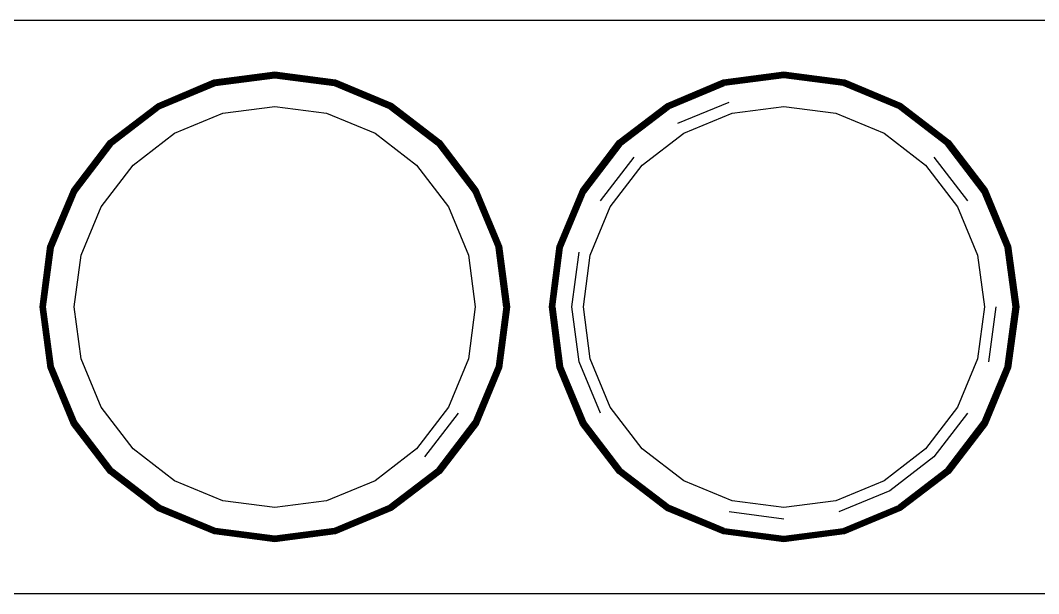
# Model space of a CAD drawing. Header units: metres. Extents: x 217 to 1422, y -179 to 129.
# Drawn here: x 1358.1284 to 1358.1996, y 63.6636 to 63.7036 of the extents above; entities that cross this region are included whole.
import ezdxf

# ---------------------------------------------------------------- set-up
doc = ezdxf.new("R2010")
doc.units = ezdxf.units.M
doc.header["$LTSCALE"] = 0.5
doc.header["$MEASUREMENT"] = 0
doc.layers.add('+1', color=255, linetype='Continuous')

# ---------------------------------------------------------------- blocks, each defined once
blk = doc.blocks.new('Chemistry Lab table pl')
at = {"layer": '+1', "transparency": 33554687}
for p, q in [((4.036367, 4.576938), (4.036367, 4.256938)), ((4.076367, 4.256938), (4.076367, 4.576938)), ((4.052124, 4.486107), (4.056367, 4.48667)), ((4.052132, 4.486076), (4.056367, 4.48667)), ((4.052132, 4.486076), (4.056367, 4.486618)), ((4.052141, 4.486043), (4.056367, 4.486618)), ((4.052152, 4.486), (4.056367, 4.486578)), ((4.052159, 4.485975), (4.056367, 4.486529)), ((4.052166, 4.485948), (4.056367, 4.486501)), ((4.052174, 4.48592), (4.056367, 4.486472)), ((4.052182, 4.48589), (4.056367, 4.486441)), ((4.05219, 4.485858), (4.056367, 4.486408)), ((4.056367, 4.48667), (4.06061, 4.486107)), ((4.056367, 4.486618), (4.060597, 4.486061)), ((4.056367, 4.486578), (4.060581, 4.486)), ((4.056367, 4.486578), (4.060597, 4.486061)), ((4.056367, 4.486529), (4.060574, 4.485975)), ((4.056367, 4.486501), (4.060567, 4.485948)), ((4.056367, 4.486472), (4.060559, 4.48592)), ((4.056367, 4.486441), (4.060551, 4.48589)), ((4.056367, 4.486408), (4.060543, 4.485858)), ((4.048173, 4.484463), (4.052124, 4.486107)), ((4.048173, 4.484463), (4.052132, 4.486076)), ((4.048193, 4.484428), (4.052141, 4.486043)), ((4.048213, 4.484393), (4.052141, 4.486043)), ((4.048213, 4.484393), (4.052152, 4.486)), ((4.048238, 4.484351), (4.052159, 4.485975)), ((4.048252, 4.484327), (4.052166, 4.485948)), ((4.048267, 4.484301), (4.052174, 4.48592)), ((4.048282, 4.484274), (4.052182, 4.48589)), ((4.048298, 4.484246), (4.05219, 4.485858)), ((4.048315, 4.484218), (4.052199, 4.485826)), ((4.048332, 4.484188), (4.052208, 4.485793)), ((4.048349, 4.484158), (4.052216, 4.48576)), ((4.052225, 4.485726), (4.048367, 4.484128)), ((4.052199, 4.485826), (4.056367, 4.486375)), ((4.052208, 4.485793), (4.056367, 4.486341)), ((4.052216, 4.48576), (4.056367, 4.486306)), ((4.056367, 4.486272), (4.052225, 4.485726)), ((4.056367, 4.486375), (4.060535, 4.485826)), ((4.056367, 4.486341), (4.060526, 4.485793)), ((4.056367, 4.486306), (4.060517, 4.48576)), ((4.060508, 4.485726), (4.056367, 4.486272)), ((4.064367, 4.484128), (4.060508, 4.485726)), ((4.060517, 4.48576), (4.064384, 4.484158)), ((4.060526, 4.485793), (4.064401, 4.484188)), ((4.060535, 4.485826), (4.064418, 4.484218)), ((4.060543, 4.485858), (4.064435, 4.484246)), ((4.060551, 4.48589), (4.064451, 4.484274)), ((4.060559, 4.48592), (4.064467, 4.484301)), ((4.060567, 4.485948), (4.064481, 4.484327)), ((4.060574, 4.485975), (4.064495, 4.484351)), ((4.060581, 4.486), (4.064508, 4.484373)), ((4.060597, 4.486061), (4.06454, 4.484428)), ((4.06061, 4.486107), (4.064564, 4.484469)), ((4.056367, 4.485071), (4.060197, 4.484567)), ((4.044774, 4.481864), (4.048173, 4.484463)), ((4.044797, 4.481842), (4.048173, 4.484463)), ((4.044797, 4.481842), (4.048193, 4.484428)), ((4.044836, 4.481802), (4.048213, 4.484393)), ((4.044871, 4.481767), (4.048238, 4.484351)), ((4.044891, 4.481747), (4.048252, 4.484327)), ((4.044911, 4.481727), (4.048267, 4.484301)), ((4.044933, 4.481705), (4.048282, 4.484274)), ((4.052743, 4.483794), (4.056367, 4.484272)), ((4.056367, 4.484272), (4.05999, 4.483794)), ((4.064451, 4.484274), (4.0678, 4.481705)), ((4.064467, 4.484301), (4.067822, 4.481727)), ((4.064481, 4.484327), (4.067843, 4.481747)), ((4.064495, 4.484351), (4.067862, 4.481767)), ((4.064508, 4.484373), (4.06788, 4.481785)), ((4.06454, 4.484428), (4.067925, 4.48183)), ((4.064564, 4.484469), (4.067962, 4.481867)), ((4.044956, 4.481682), (4.048298, 4.484246)), ((4.04498, 4.481658), (4.048315, 4.484218)), ((4.045004, 4.481634), (4.048332, 4.484188)), ((4.045028, 4.48161), (4.048349, 4.484158)), ((4.048367, 4.484128), (4.045053, 4.481585)), ((4.049367, 4.482396), (4.052743, 4.483794)), ((4.05999, 4.483794), (4.063367, 4.482396)), ((4.06768, 4.481585), (4.064367, 4.484128)), ((4.064384, 4.484158), (4.067705, 4.48161)), ((4.064401, 4.484188), (4.067729, 4.481634)), ((4.064418, 4.484218), (4.067754, 4.481658)), ((4.064435, 4.484246), (4.067777, 4.481682)), ((4.045902, 4.480737), (4.048967, 4.483089)), ((4.063767, 4.483089), (4.066832, 4.480737)), ((4.046467, 4.480171), (4.049367, 4.482396)), ((4.063367, 4.482396), (4.066266, 4.480171)), ((4.042165, 4.478471), (4.044774, 4.481864)), ((4.04221, 4.478445), (4.044797, 4.481842)), ((4.04221, 4.478445), (4.044836, 4.481802)), ((4.042245, 4.478425), (4.044836, 4.481802)), ((4.042288, 4.4784), (4.044871, 4.481767)), ((4.042312, 4.478386), (4.044891, 4.481747)), ((4.042337, 4.478372), (4.044911, 4.481727)), ((4.042364, 4.478356), (4.044933, 4.481705)), ((4.042392, 4.47834), (4.044956, 4.481682)), ((4.042421, 4.478323), (4.04498, 4.481658)), ((4.04245, 4.478306), (4.045004, 4.481634)), ((4.04248, 4.478289), (4.045028, 4.48161)), ((4.045053, 4.481585), (4.04251, 4.478272)), ((4.06768, 4.481585), (4.070223, 4.478272)), ((4.067705, 4.48161), (4.070253, 4.478289)), ((4.067729, 4.481634), (4.070283, 4.478306)), ((4.067754, 4.481658), (4.070313, 4.478323)), ((4.067777, 4.481682), (4.070341, 4.47834)), ((4.0678, 4.481705), (4.070369, 4.478356)), ((4.067822, 4.481727), (4.070396, 4.478372)), ((4.067843, 4.481747), (4.070422, 4.478386)), ((4.067862, 4.481767), (4.070446, 4.4784)), ((4.06788, 4.481785), (4.070468, 4.478413)), ((4.067925, 4.48183), (4.070523, 4.478445)), ((4.067962, 4.481867), (4.070549, 4.478459)), ((4.066832, 4.480737), (4.069184, 4.477671)), ((4.044242, 4.477272), (4.046467, 4.480171)), ((4.066266, 4.480171), (4.068491, 4.477272)), ((4.040527, 4.474516), (4.042165, 4.478471)), ((4.040562, 4.474506), (4.04221, 4.478445)), ((4.040595, 4.474497), (4.04221, 4.478445)), ((4.040639, 4.474486), (4.042245, 4.478425)), ((4.040663, 4.474479), (4.042288, 4.4784)), ((4.04069, 4.474472), (4.042312, 4.478386)), ((4.040719, 4.474464), (4.042337, 4.478372)), ((4.040749, 4.474456), (4.042364, 4.478356)), ((4.04078, 4.474448), (4.042392, 4.47834)), ((4.040812, 4.474439), (4.042421, 4.478323)), ((4.040845, 4.474431), (4.04245, 4.478306)), ((4.040878, 4.474422), (4.04248, 4.478289)), ((4.04251, 4.478272), (4.040912, 4.474413)), ((4.071821, 4.474413), (4.070223, 4.478272)), ((4.070253, 4.478289), (4.071855, 4.474422)), ((4.070283, 4.478306), (4.071889, 4.474431)), ((4.070313, 4.478323), (4.071921, 4.474439)), ((4.070341, 4.47834), (4.071954, 4.474448)), ((4.070369, 4.478356), (4.071985, 4.474456)), ((4.070396, 4.478372), (4.072015, 4.474464)), ((4.070422, 4.478386), (4.072043, 4.474472)), ((4.070446, 4.4784), (4.07207, 4.474479)), ((4.070468, 4.478413), (4.072095, 4.474486)), ((4.070468, 4.478413), (4.072138, 4.474497)), ((4.070523, 4.478445), (4.072195, 4.474513)), ((4.070523, 4.478445), (4.072138, 4.474497)), ((4.070549, 4.478459), (4.072195, 4.474513)), ((4.042844, 4.473895), (4.044242, 4.477272)), ((4.068491, 4.477272), (4.06989, 4.473895)), ((4.069184, 4.477671), (4.070662, 4.474102)), ((4.039968, 4.470272), (4.040527, 4.474516)), ((4.040004, 4.470272), (4.040527, 4.474516)), ((4.040004, 4.470272), (4.040562, 4.474506)), ((4.040039, 4.470272), (4.040562, 4.474506)), ((4.040039, 4.470272), (4.040595, 4.474497)), ((4.040039, 4.470272), (4.040639, 4.474486)), ((4.040084, 4.470272), (4.040639, 4.474486)), ((4.040109, 4.470272), (4.040663, 4.474479)), ((4.040137, 4.470272), (4.04069, 4.474472)), ((4.040167, 4.470272), (4.040719, 4.474464)), ((4.040198, 4.470272), (4.040749, 4.474456)), ((4.04023, 4.470272), (4.04078, 4.474448)), ((4.040263, 4.470272), (4.040812, 4.474439)), ((4.040297, 4.470272), (4.040845, 4.474431)), ((4.040332, 4.470272), (4.040878, 4.474422)), ((4.040912, 4.474413), (4.040367, 4.470272)), ((4.072367, 4.470272), (4.071821, 4.474413)), ((4.071855, 4.474422), (4.072401, 4.470272)), ((4.071889, 4.474431), (4.072436, 4.470272)), ((4.071921, 4.474439), (4.07247, 4.470272)), ((4.071954, 4.474448), (4.072503, 4.470272)), ((4.071985, 4.474456), (4.072536, 4.470272)), ((4.072015, 4.474464), (4.072567, 4.470272)), ((4.072043, 4.474472), (4.072596, 4.470272)), ((4.07207, 4.474479), (4.072624, 4.470272)), ((4.072095, 4.474486), (4.072673, 4.470272)), ((4.072138, 4.474497), (4.072673, 4.470272)), ((4.072138, 4.474497), (4.072713, 4.470272)), ((4.072195, 4.474513), (4.072742, 4.470272)), ((4.042367, 4.470272), (4.042844, 4.473895)), ((4.06989, 4.473895), (4.070367, 4.470272)), ((4.040527, 4.466027), (4.039968, 4.470272)), ((4.040562, 4.466037), (4.040004, 4.470272)), ((4.040595, 4.466046), (4.040039, 4.470272)), ((4.040639, 4.466057), (4.040084, 4.470272)), ((4.040663, 4.466064), (4.040109, 4.470272)), ((4.04069, 4.466071), (4.040137, 4.470272)), ((4.040719, 4.466079), (4.040167, 4.470272)), ((4.040749, 4.466087), (4.040198, 4.470272)), ((4.04078, 4.466095), (4.04023, 4.470272)), ((4.040812, 4.466104), (4.040263, 4.470272)), ((4.040845, 4.466112), (4.040297, 4.470272)), ((4.040878, 4.466121), (4.040332, 4.470272)), ((4.040367, 4.470272), (4.040912, 4.46613)), ((4.042844, 4.466648), (4.042367, 4.470272)), ((4.070367, 4.470272), (4.06989, 4.466648)), ((4.071166, 4.470272), (4.070662, 4.466441)), ((4.071821, 4.46613), (4.072367, 4.470272)), ((4.072401, 4.470272), (4.071855, 4.466121)), ((4.072436, 4.470272), (4.071889, 4.466112)), ((4.07247, 4.470272), (4.071921, 4.466104)), ((4.072503, 4.470272), (4.071954, 4.466095)), ((4.072536, 4.470272), (4.071985, 4.466087)), ((4.072567, 4.470272), (4.072015, 4.466079)), ((4.072596, 4.470272), (4.072043, 4.466071)), ((4.072624, 4.470272), (4.07207, 4.466064)), ((4.072673, 4.470272), (4.072117, 4.466051)), ((4.072713, 4.470272), (4.072156, 4.466041)), ((4.072742, 4.470272), (4.072184, 4.466033)), ((4.044242, 4.463272), (4.042844, 4.466648)), ((4.06989, 4.466648), (4.068491, 4.463272)), ((4.042185, 4.462084), (4.040527, 4.466027)), ((4.042185, 4.462084), (4.040562, 4.466037)), ((4.04221, 4.462098), (4.040595, 4.466046)), ((4.042265, 4.46213), (4.040595, 4.466046)), ((4.042265, 4.46213), (4.040639, 4.466057)), ((4.042288, 4.462143), (4.040663, 4.466064)), ((4.042312, 4.462157), (4.04069, 4.466071)), ((4.042337, 4.462172), (4.040719, 4.466079)), ((4.042364, 4.462187), (4.040749, 4.466087)), ((4.042392, 4.462203), (4.04078, 4.466095)), ((4.042421, 4.46222), (4.040812, 4.466104)), ((4.04245, 4.462237), (4.040845, 4.466112)), ((4.04248, 4.462254), (4.040878, 4.466121)), ((4.04251, 4.462272), (4.040912, 4.46613)), ((4.04355, 4.462872), (4.042071, 4.466441)), ((4.071821, 4.46613), (4.070223, 4.462272)), ((4.071855, 4.466121), (4.070253, 4.462254)), ((4.071889, 4.466112), (4.070283, 4.462237)), ((4.071921, 4.466104), (4.070313, 4.46222)), ((4.071954, 4.466095), (4.070341, 4.462203)), ((4.071985, 4.466087), (4.070369, 4.462187)), ((4.072015, 4.466079), (4.070396, 4.462172)), ((4.072043, 4.466071), (4.070422, 4.462157)), ((4.07207, 4.466064), (4.070446, 4.462143)), ((4.072117, 4.466051), (4.070488, 4.462118)), ((4.072156, 4.466041), (4.070537, 4.46209)), ((4.072184, 4.466033), (4.070537, 4.46209)), ((4.072184, 4.466033), (4.070568, 4.462072)), ((4.046467, 4.460372), (4.044242, 4.463272)), ((4.068491, 4.463272), (4.066266, 4.460372)), ((4.045004, 4.458909), (4.04245, 4.462237)), ((4.045028, 4.458933), (4.04248, 4.462254)), ((4.045053, 4.458958), (4.04251, 4.462272)), ((4.06768, 4.458958), (4.070223, 4.462272)), ((4.070253, 4.462254), (4.067705, 4.458933)), ((4.070283, 4.462237), (4.067729, 4.458909)), ((4.044771, 4.458676), (4.042185, 4.462084)), ((4.044797, 4.458701), (4.042185, 4.462084)), ((4.044821, 4.458726), (4.04221, 4.462098)), ((4.044853, 4.458758), (4.042265, 4.46213)), ((4.044821, 4.458726), (4.042265, 4.46213)), ((4.044871, 4.458776), (4.042288, 4.462143)), ((4.044891, 4.458796), (4.042312, 4.462157)), ((4.044911, 4.458816), (4.042337, 4.462172)), ((4.044933, 4.458838), (4.042364, 4.462187)), ((4.044956, 4.458861), (4.042392, 4.462203)), ((4.04498, 4.458885), (4.042421, 4.46222)), ((4.070313, 4.46222), (4.067754, 4.458885)), ((4.070341, 4.462203), (4.067777, 4.458861)), ((4.070369, 4.462187), (4.0678, 4.458838)), ((4.070396, 4.462172), (4.067822, 4.458816)), ((4.070422, 4.462157), (4.067843, 4.458796)), ((4.070446, 4.462143), (4.067862, 4.458776)), ((4.070488, 4.462118), (4.06788, 4.458758)), ((4.070488, 4.462118), (4.067925, 4.458713)), ((4.070537, 4.46209), (4.067925, 4.458713)), ((4.070568, 4.462072), (4.067962, 4.458676)), ((4.049367, 4.458147), (4.046467, 4.460372)), ((4.066266, 4.460372), (4.063367, 4.458147)), ((4.048967, 4.457454), (4.045902, 4.459806)), ((4.048179, 4.45609), (4.044771, 4.458676)), ((4.048193, 4.456115), (4.044797, 4.458701)), ((4.048193, 4.456115), (4.044821, 4.458726)), ((4.048213, 4.45615), (4.044821, 4.458726)), ((4.048213, 4.45615), (4.044853, 4.458758)), ((4.048238, 4.456192), (4.044871, 4.458776)), ((4.048252, 4.456216), (4.044891, 4.458796)), ((4.048267, 4.456242), (4.044911, 4.458816)), ((4.048282, 4.456269), (4.044933, 4.458838)), ((4.048298, 4.456297), (4.044956, 4.458861)), ((4.048315, 4.456325), (4.04498, 4.458885)), ((4.048332, 4.456355), (4.045004, 4.458909)), ((4.048349, 4.456385), (4.045028, 4.458933)), ((4.045053, 4.458958), (4.048367, 4.456415)), ((4.06768, 4.458958), (4.064367, 4.456415)), ((4.067705, 4.458933), (4.064384, 4.456385)), ((4.067729, 4.458909), (4.064401, 4.456355)), ((4.067754, 4.458885), (4.064418, 4.456325)), ((4.067777, 4.458861), (4.064435, 4.456297)), ((4.0678, 4.458838), (4.064451, 4.456269)), ((4.067822, 4.458816), (4.064467, 4.456242)), ((4.067843, 4.458796), (4.064481, 4.456216)), ((4.067862, 4.458776), (4.064495, 4.456192)), ((4.06788, 4.458758), (4.064508, 4.45617)), ((4.067925, 4.458713), (4.06454, 4.456115)), ((4.067962, 4.458676), (4.064566, 4.45607)), ((4.052743, 4.456749), (4.049367, 4.458147)), ((4.063367, 4.458147), (4.05999, 4.456749)), ((4.063767, 4.457454), (4.060197, 4.455976)), ((4.056367, 4.456272), (4.052743, 4.456749)), ((4.05999, 4.456749), (4.056367, 4.456272)), ((4.052122, 4.45443), (4.048179, 4.45609)), ((4.052141, 4.4545), (4.048193, 4.456115)), ((4.052132, 4.454467), (4.048193, 4.456115)), ((4.052152, 4.454543), (4.048213, 4.45615)), ((4.052159, 4.454568), (4.048238, 4.456192)), ((4.052166, 4.454595), (4.048252, 4.456216)), ((4.052174, 4.454624), (4.048267, 4.456242)), ((4.052182, 4.454653), (4.048282, 4.456269)), ((4.05219, 4.454685), (4.048298, 4.456297)), ((4.052199, 4.454717), (4.048315, 4.456325)), ((4.052208, 4.45475), (4.048332, 4.456355)), ((4.052216, 4.454783), (4.048349, 4.456385)), ((4.052225, 4.454817), (4.048367, 4.456415)), ((4.056367, 4.455472), (4.052536, 4.455976)), ((4.060197, 4.455976), (4.056367, 4.455472)), ((4.060508, 4.454817), (4.064367, 4.456415)), ((4.064384, 4.456385), (4.060517, 4.454783)), ((4.064401, 4.456355), (4.060526, 4.45475)), ((4.064418, 4.456325), (4.060535, 4.454717)), ((4.064435, 4.456297), (4.060543, 4.454685)), ((4.064451, 4.456269), (4.060551, 4.454653)), ((4.064467, 4.456242), (4.060559, 4.454624)), ((4.064481, 4.456216), (4.060567, 4.454595)), ((4.064495, 4.456192), (4.060574, 4.454568)), ((4.064508, 4.45617), (4.060587, 4.454521)), ((4.06454, 4.456115), (4.060597, 4.454482)), ((4.064566, 4.45607), (4.060608, 4.454443)), ((4.056367, 4.453896), (4.052122, 4.45443)), ((4.056367, 4.453925), (4.052132, 4.454467)), ((4.056367, 4.453925), (4.052141, 4.4545)), ((4.056367, 4.453965), (4.052152, 4.454543)), ((4.056367, 4.454014), (4.052159, 4.454568)), ((4.056367, 4.454042), (4.052166, 4.454595)), ((4.056367, 4.454072), (4.052174, 4.454624)), ((4.056367, 4.454102), (4.052182, 4.454653)), ((4.056367, 4.454135), (4.05219, 4.454685)), ((4.056367, 4.454168), (4.052199, 4.454717)), ((4.056367, 4.454202), (4.052208, 4.45475)), ((4.056367, 4.454237), (4.052216, 4.454783)), ((4.056367, 4.454272), (4.052225, 4.454817)), ((4.056367, 4.454272), (4.060508, 4.454817)), ((4.060517, 4.454783), (4.056367, 4.454237)), ((4.060526, 4.45475), (4.056367, 4.454202)), ((4.060535, 4.454717), (4.056367, 4.454168)), ((4.060543, 4.454685), (4.056367, 4.454135)), ((4.060551, 4.454653), (4.056367, 4.454102)), ((4.060559, 4.454624), (4.056367, 4.454072)), ((4.060567, 4.454595), (4.056367, 4.454042)), ((4.060574, 4.454568), (4.056367, 4.454014)), ((4.060587, 4.454521), (4.056367, 4.453965)), ((4.060597, 4.454482), (4.056367, 4.453925)), ((4.060608, 4.454443), (4.056367, 4.453896)), ((4.052124, 4.450551), (4.056367, 4.451114)), ((4.052136, 4.450505), (4.056367, 4.451062)), ((4.052152, 4.450444), (4.056367, 4.451022)), ((4.052159, 4.450419), (4.056367, 4.450973)), ((4.052166, 4.450392), (4.056367, 4.450945)), ((4.052174, 4.450364), (4.056367, 4.450916)), ((4.052182, 4.450334), (4.056367, 4.450885)), ((4.05219, 4.450303), (4.056367, 4.450853)), ((4.056367, 4.451114), (4.06061, 4.450551)), ((4.056367, 4.451114), (4.060602, 4.450521)), ((4.056367, 4.451062), (4.060602, 4.450521)), ((4.056367, 4.451062), (4.060593, 4.450487)), ((4.056367, 4.451022), (4.060581, 4.450444)), ((4.056367, 4.451022), (4.060593, 4.450487)), ((4.056367, 4.450973), (4.060574, 4.450419)), ((4.056367, 4.450945), (4.060567, 4.450392)), ((4.056367, 4.450916), (4.060559, 4.450364)), ((4.056367, 4.450885), (4.060551, 4.450334)), ((4.056367, 4.450853), (4.060543, 4.450303)), ((4.048173, 4.448907), (4.052124, 4.450551)), ((4.048193, 4.448872), (4.052136, 4.450505)), ((4.048225, 4.448817), (4.052152, 4.450444)), ((4.048238, 4.448795), (4.052159, 4.450419)), ((4.048252, 4.448771), (4.052166, 4.450392)), ((4.048267, 4.448746), (4.052174, 4.450364)), ((4.048282, 4.448719), (4.052182, 4.450334)), ((4.048298, 4.448691), (4.05219, 4.450303)), ((4.048315, 4.448662), (4.052199, 4.450271)), ((4.048332, 4.448633), (4.052208, 4.450238)), ((4.048349, 4.448603), (4.052216, 4.450204)), ((4.048367, 4.448572), (4.052225, 4.450171)), ((4.052199, 4.450271), (4.056367, 4.450819)), ((4.052208, 4.450238), (4.056367, 4.450785)), ((4.052216, 4.450204), (4.056367, 4.450751)), ((4.056367, 4.450716), (4.052225, 4.450171)), ((4.056367, 4.450819), (4.060535, 4.450271)), ((4.056367, 4.450785), (4.060526, 4.450238)), ((4.056367, 4.450751), (4.060517, 4.450204)), ((4.056367, 4.450716), (4.060508, 4.450171)), ((4.060508, 4.450171), (4.064367, 4.448572)), ((4.060517, 4.450204), (4.064384, 4.448603)), ((4.060526, 4.450238), (4.064401, 4.448633)), ((4.060535, 4.450271), (4.064418, 4.448662)), ((4.060543, 4.450303), (4.064435, 4.448691)), ((4.060551, 4.450334), (4.064451, 4.448719)), ((4.060559, 4.450364), (4.064467, 4.448746)), ((4.060567, 4.450392), (4.064481, 4.448771)), ((4.060574, 4.450419), (4.064495, 4.448795)), ((4.060581, 4.450444), (4.064508, 4.448817)), ((4.060593, 4.450487), (4.06453, 4.448856)), ((4.060602, 4.450521), (4.064548, 4.448886)), ((4.060602, 4.450521), (4.064564, 4.448914)), ((4.06061, 4.450551), (4.064564, 4.448914)), ((4.044774, 4.446308), (4.048173, 4.448907)), ((4.044797, 4.446286), (4.048193, 4.448872)), ((4.044821, 4.446261), (4.048193, 4.448872)), ((4.044821, 4.446261), (4.048225, 4.448817)), ((4.044853, 4.44623), (4.048225, 4.448817)), ((4.044871, 4.446211), (4.048238, 4.448795)), ((4.044891, 4.446192), (4.048252, 4.448771)), ((4.044911, 4.446171), (4.048267, 4.448746)), ((4.044933, 4.446149), (4.048282, 4.448719)), ((4.052743, 4.448239), (4.056367, 4.448716)), ((4.056367, 4.448716), (4.05999, 4.448239)), ((4.064451, 4.448719), (4.0678, 4.446149)), ((4.064467, 4.448746), (4.067822, 4.446171)), ((4.064481, 4.448771), (4.067843, 4.446192)), ((4.064495, 4.448795), (4.067862, 4.446211)), ((4.064508, 4.448817), (4.06788, 4.44623)), ((4.06453, 4.448856), (4.067912, 4.446261)), ((4.064548, 4.448886), (4.067937, 4.446286)), ((4.064564, 4.448914), (4.067962, 4.446311)), ((4.044956, 4.446126), (4.048298, 4.448691)), ((4.04498, 4.446103), (4.048315, 4.448662)), ((4.045004, 4.446079), (4.048332, 4.448633)), ((4.045028, 4.446054), (4.048349, 4.448603)), ((4.045053, 4.44603), (4.048367, 4.448572)), ((4.049367, 4.44684), (4.052743, 4.448239)), ((4.05999, 4.448239), (4.063367, 4.44684)), ((4.06768, 4.44603), (4.064367, 4.448572)), ((4.064384, 4.448603), (4.067705, 4.446054)), ((4.064401, 4.448633), (4.067729, 4.446079)), ((4.064418, 4.448662), (4.067754, 4.446103)), ((4.064435, 4.448691), (4.067777, 4.446126)), ((4.063767, 4.447533), (4.066832, 4.445181)), ((4.046467, 4.444615), (4.049367, 4.44684)), ((4.063367, 4.44684), (4.066266, 4.444615)), ((4.042165, 4.442915), (4.044774, 4.446308)), ((4.04221, 4.442889), (4.044797, 4.446286)), ((4.04221, 4.442889), (4.044821, 4.446261)), ((4.042265, 4.442857), (4.044821, 4.446261)), ((4.042265, 4.442857), (4.044853, 4.44623)), ((4.042288, 4.442845), (4.044871, 4.446211)), ((4.042312, 4.442831), (4.044891, 4.446192)), ((4.042337, 4.442816), (4.044911, 4.446171)), ((4.042364, 4.4428), (4.044933, 4.446149)), ((4.042392, 4.442784), (4.044956, 4.446126)), ((4.042421, 4.442768), (4.04498, 4.446103)), ((4.04245, 4.442751), (4.045004, 4.446079)), ((4.04248, 4.442733), (4.045028, 4.446054)), ((4.04251, 4.442716), (4.045053, 4.44603)), ((4.06768, 4.44603), (4.070223, 4.442716)), ((4.067705, 4.446054), (4.070253, 4.442733)), ((4.067729, 4.446079), (4.070283, 4.442751)), ((4.067754, 4.446103), (4.070313, 4.442768)), ((4.067777, 4.446126), (4.070341, 4.442784)), ((4.0678, 4.446149), (4.070369, 4.4428)), ((4.067822, 4.446171), (4.070396, 4.442816)), ((4.067843, 4.446192), (4.070422, 4.442831)), ((4.067862, 4.446211), (4.070446, 4.442845)), ((4.06788, 4.44623), (4.070468, 4.442857)), ((4.067912, 4.446261), (4.070523, 4.442889)), ((4.067937, 4.446286), (4.070549, 4.442904)), ((4.067962, 4.446311), (4.070549, 4.442904)), ((4.044242, 4.441716), (4.046467, 4.444615)), ((4.066266, 4.444615), (4.068491, 4.441716)), ((4.040527, 4.43896), (4.042165, 4.442915)), ((4.040577, 4.438947), (4.04221, 4.442889)), ((4.040639, 4.43893), (4.042265, 4.442857)), ((4.040663, 4.438924), (4.042288, 4.442845)), ((4.04069, 4.438916), (4.042312, 4.442831)), ((4.040719, 4.438909), (4.042337, 4.442816)), ((4.040749, 4.438901), (4.042364, 4.4428)), ((4.04078, 4.438892), (4.042392, 4.442784)), ((4.040812, 4.438884), (4.042421, 4.442768)), ((4.040845, 4.438875), (4.04245, 4.442751)), ((4.040878, 4.438866), (4.04248, 4.442733)), ((4.040912, 4.438857), (4.04251, 4.442716)), ((4.070223, 4.442716), (4.071821, 4.438857)), ((4.070253, 4.442733), (4.071855, 4.438866)), ((4.070283, 4.442751), (4.071889, 4.438875)), ((4.070313, 4.442768), (4.071921, 4.438884)), ((4.070341, 4.442784), (4.071954, 4.438892)), ((4.070369, 4.4428), (4.071985, 4.438901)), ((4.070396, 4.442816), (4.072015, 4.438909)), ((4.070422, 4.442831), (4.072043, 4.438916)), ((4.070446, 4.442845), (4.07207, 4.438924)), ((4.070468, 4.442857), (4.072095, 4.43893)), ((4.070523, 4.442889), (4.072156, 4.438947)), ((4.070549, 4.442904), (4.072195, 4.438957)), ((4.070549, 4.442904), (4.072156, 4.438947)), ((4.042844, 4.438339), (4.044242, 4.441716)), ((4.068491, 4.441716), (4.06989, 4.438339)), ((4.039968, 4.434716), (4.040527, 4.43896)), ((4.040004, 4.434716), (4.040577, 4.438947)), ((4.040039, 4.434716), (4.040577, 4.438947)), ((4.040084, 4.434716), (4.040639, 4.43893)), ((4.040109, 4.434716), (4.040663, 4.438924)), ((4.040137, 4.434716), (4.04069, 4.438916)), ((4.040167, 4.434716), (4.040719, 4.438909)), ((4.040198, 4.434716), (4.040749, 4.438901)), ((4.04023, 4.434716), (4.04078, 4.438892)), ((4.040263, 4.434716), (4.040812, 4.438884)), ((4.040297, 4.434716), (4.040845, 4.438875)), ((4.040332, 4.434716), (4.040878, 4.438866)), ((4.040367, 4.434716), (4.040912, 4.438857)), ((4.071821, 4.438857), (4.072367, 4.434716)), ((4.071855, 4.438866), (4.072401, 4.434716)), ((4.071889, 4.438875), (4.072436, 4.434716)), ((4.071921, 4.438884), (4.07247, 4.434716)), ((4.071954, 4.438892), (4.072503, 4.434716)), ((4.071985, 4.438901), (4.072536, 4.434716)), ((4.072015, 4.438909), (4.072567, 4.434716)), ((4.072043, 4.438916), (4.072596, 4.434716)), ((4.07207, 4.438924), (4.072624, 4.434716)), ((4.072095, 4.43893), (4.072649, 4.434716)), ((4.072156, 4.438947), (4.072694, 4.434716)), ((4.072156, 4.438947), (4.072753, 4.434716)), ((4.072195, 4.438957), (4.072753, 4.434716)), ((4.042367, 4.434716), (4.042844, 4.438339)), ((4.06989, 4.438339), (4.070367, 4.434716)), ((4.040527, 4.430472), (4.039968, 4.434716)), ((4.040562, 4.430481), (4.040004, 4.434716)), ((4.040595, 4.43049), (4.040004, 4.434716)), ((4.040595, 4.43049), (4.040039, 4.434716)), ((4.040639, 4.430502), (4.040084, 4.434716)), ((4.040663, 4.430508), (4.040109, 4.434716)), ((4.04069, 4.430515), (4.040137, 4.434716)), ((4.040719, 4.430523), (4.040167, 4.434716)), ((4.040749, 4.430531), (4.040198, 4.434716)), ((4.04078, 4.430539), (4.04023, 4.434716)), ((4.040812, 4.430548), (4.040263, 4.434716)), ((4.040845, 4.430557), (4.040297, 4.434716)), ((4.040878, 4.430566), (4.040332, 4.434716)), ((4.040912, 4.430575), (4.040367, 4.434716)), ((4.042844, 4.431092), (4.042367, 4.434716)), ((4.070367, 4.434716), (4.06989, 4.431092)), ((4.072367, 4.434716), (4.071821, 4.430575)), ((4.072401, 4.434716), (4.071855, 4.430566)), ((4.072436, 4.434716), (4.071889, 4.430557)), ((4.07247, 4.434716), (4.071921, 4.430548)), ((4.072503, 4.434716), (4.071954, 4.430539)), ((4.072536, 4.434716), (4.071985, 4.430531)), ((4.072567, 4.434716), (4.072015, 4.430523)), ((4.072596, 4.434716), (4.072043, 4.430515)), ((4.072624, 4.434716), (4.07207, 4.430508)), ((4.072649, 4.434716), (4.072095, 4.430502)), ((4.072694, 4.434716), (4.072138, 4.43049)), ((4.072753, 4.434716), (4.072195, 4.430475)), ((4.044242, 4.427716), (4.042844, 4.431092)), ((4.06989, 4.431092), (4.068491, 4.427716)), ((4.042185, 4.426528), (4.040527, 4.430472)), ((4.042185, 4.426528), (4.040562, 4.430481)), ((4.04221, 4.426543), (4.040595, 4.43049)), ((4.042265, 4.426575), (4.040595, 4.43049)), ((4.042265, 4.426575), (4.040639, 4.430502)), ((4.042288, 4.426587), (4.040663, 4.430508)), ((4.042312, 4.426601), (4.04069, 4.430515)), ((4.042337, 4.426616), (4.040719, 4.430523)), ((4.042364, 4.426631), (4.040749, 4.430531)), ((4.042392, 4.426648), (4.04078, 4.430539)), ((4.042421, 4.426664), (4.040812, 4.430548)), ((4.04245, 4.426681), (4.040845, 4.430557)), ((4.04248, 4.426699), (4.040878, 4.430566)), ((4.04251, 4.426716), (4.040912, 4.430575)), ((4.071821, 4.430575), (4.070223, 4.426716)), ((4.071855, 4.430566), (4.070253, 4.426699)), ((4.071889, 4.430557), (4.070283, 4.426681)), ((4.071921, 4.430548), (4.070313, 4.426664)), ((4.071954, 4.430539), (4.070341, 4.426648)), ((4.071985, 4.430531), (4.070369, 4.426631)), ((4.072015, 4.430523), (4.070396, 4.426616)), ((4.072043, 4.430515), (4.070422, 4.426601)), ((4.07207, 4.430508), (4.070446, 4.426587)), ((4.072095, 4.430502), (4.070468, 4.426575)), ((4.072138, 4.43049), (4.070507, 4.426552)), ((4.072195, 4.430475), (4.070537, 4.426535)), ((4.072195, 4.430475), (4.070568, 4.426517)), ((4.046467, 4.424816), (4.044242, 4.427716)), ((4.068491, 4.427716), (4.066266, 4.424816)), ((4.045004, 4.423353), (4.04245, 4.426681)), ((4.045028, 4.423378), (4.04248, 4.426699)), ((4.04251, 4.426716), (4.045053, 4.423402)), ((4.070223, 4.426716), (4.06768, 4.423402)), ((4.070253, 4.426699), (4.067705, 4.423378)), ((4.070283, 4.426681), (4.067729, 4.423353)), ((4.044771, 4.42312), (4.042185, 4.426528)), ((4.044797, 4.423146), (4.042185, 4.426528)), ((4.044821, 4.423171), (4.04221, 4.426543)), ((4.044853, 4.423202), (4.042265, 4.426575)), ((4.044821, 4.423171), (4.042265, 4.426575)), ((4.044871, 4.42322), (4.042288, 4.426587)), ((4.044891, 4.42324), (4.042312, 4.426601)), ((4.044911, 4.423261), (4.042337, 4.426616)), ((4.044933, 4.423283), (4.042364, 4.426631)), ((4.044956, 4.423306), (4.042392, 4.426648)), ((4.04498, 4.423329), (4.042421, 4.426664)), ((4.070313, 4.426664), (4.067754, 4.423329)), ((4.070341, 4.426648), (4.067777, 4.423306)), ((4.070369, 4.426631), (4.0678, 4.423283)), ((4.070396, 4.426616), (4.067822, 4.423261)), ((4.070422, 4.426601), (4.067843, 4.42324)), ((4.070446, 4.426587), (4.067862, 4.42322)), ((4.070468, 4.426575), (4.06788, 4.423202)), ((4.070507, 4.426552), (4.06788, 4.423202)), ((4.070507, 4.426552), (4.067912, 4.423171)), ((4.070537, 4.426535), (4.067937, 4.423146)), ((4.070568, 4.426517), (4.067962, 4.42312)), ((4.049367, 4.422592), (4.046467, 4.424816)), ((4.066266, 4.424816), (4.063367, 4.422592)), ((4.048179, 4.420534), (4.044771, 4.42312)), ((4.048179, 4.420534), (4.044797, 4.423146)), ((4.048213, 4.420594), (4.044821, 4.423171)), ((4.048193, 4.42056), (4.044821, 4.423171)), ((4.048213, 4.420594), (4.044853, 4.423202)), ((4.048238, 4.420637), (4.044871, 4.42322)), ((4.048252, 4.420661), (4.044891, 4.42324)), ((4.048267, 4.420686), (4.044911, 4.423261)), ((4.048282, 4.420713), (4.044933, 4.423283)), ((4.048298, 4.420741), (4.044956, 4.423306)), ((4.048315, 4.42077), (4.04498, 4.423329)), ((4.048332, 4.420799), (4.045004, 4.423353)), ((4.048349, 4.420829), (4.045028, 4.423378)), ((4.048367, 4.42086), (4.045053, 4.423402)), ((4.06768, 4.423402), (4.064367, 4.42086)), ((4.067705, 4.423378), (4.064384, 4.420829)), ((4.067729, 4.423353), (4.064401, 4.420799)), ((4.067754, 4.423329), (4.064418, 4.42077)), ((4.067777, 4.423306), (4.064435, 4.420741)), ((4.0678, 4.423283), (4.064451, 4.420713)), ((4.067822, 4.423261), (4.064467, 4.420686)), ((4.067843, 4.42324), (4.064481, 4.420661)), ((4.067862, 4.42322), (4.064495, 4.420637)), ((4.06788, 4.423202), (4.064508, 4.420615)), ((4.067912, 4.423171), (4.06454, 4.42056)), ((4.067937, 4.423146), (4.06454, 4.42056)), ((4.067962, 4.42312), (4.064566, 4.420514)), ((4.052743, 4.421193), (4.049367, 4.422592)), ((4.063367, 4.422592), (4.05999, 4.421193)), ((4.056367, 4.420716), (4.052743, 4.421193)), ((4.05999, 4.421193), (4.056367, 4.420716)), ((4.052122, 4.418875), (4.048179, 4.420534)), ((4.052136, 4.418927), (4.048179, 4.420534)), ((4.052136, 4.418927), (4.048193, 4.42056)), ((4.052152, 4.418988), (4.048213, 4.420594)), ((4.052136, 4.418927), (4.048213, 4.420594)), ((4.052159, 4.419013), (4.048238, 4.420637)), ((4.052166, 4.41904), (4.048252, 4.420661)), ((4.052174, 4.419068), (4.048267, 4.420686)), ((4.052182, 4.419098), (4.048282, 4.420713)), ((4.05219, 4.419129), (4.048298, 4.420741)), ((4.052199, 4.419161), (4.048315, 4.42077)), ((4.052208, 4.419194), (4.048332, 4.420799)), ((4.052216, 4.419227), (4.048349, 4.420829)), ((4.052225, 4.419261), (4.048367, 4.42086)), ((4.064367, 4.42086), (4.060508, 4.419261)), ((4.064384, 4.420829), (4.060517, 4.419227)), ((4.064401, 4.420799), (4.060526, 4.419194)), ((4.064418, 4.42077), (4.060535, 4.419161)), ((4.064435, 4.420741), (4.060543, 4.419129)), ((4.064451, 4.420713), (4.060551, 4.419098)), ((4.064467, 4.420686), (4.060559, 4.419068)), ((4.064481, 4.420661), (4.060567, 4.41904)), ((4.064495, 4.420637), (4.060574, 4.419013)), ((4.064508, 4.420615), (4.060581, 4.418988)), ((4.06454, 4.42056), (4.060597, 4.418927)), ((4.064566, 4.420514), (4.060608, 4.418888)), ((4.056367, 4.41834), (4.052122, 4.418875)), ((4.056367, 4.41837), (4.052136, 4.418927)), ((4.056367, 4.41841), (4.052136, 4.418927)), ((4.056367, 4.41841), (4.052152, 4.418988)), ((4.056367, 4.418459), (4.052159, 4.419013)), ((4.056367, 4.418487), (4.052166, 4.41904)), ((4.056367, 4.418516), (4.052174, 4.419068)), ((4.056367, 4.418547), (4.052182, 4.419098)), ((4.056367, 4.418579), (4.05219, 4.419129)), ((4.056367, 4.418612), (4.052199, 4.419161)), ((4.056367, 4.418646), (4.052208, 4.419194)), ((4.056367, 4.418681), (4.052216, 4.419227)), ((4.056367, 4.418716), (4.052225, 4.419261)), ((4.060508, 4.419261), (4.056367, 4.418716)), ((4.060517, 4.419227), (4.056367, 4.418681)), ((4.060526, 4.419194), (4.056367, 4.418646)), ((4.060535, 4.419161), (4.056367, 4.418612)), ((4.060543, 4.419129), (4.056367, 4.418579)), ((4.060551, 4.419098), (4.056367, 4.418547)), ((4.060559, 4.419068), (4.056367, 4.418516)), ((4.060567, 4.41904), (4.056367, 4.418487)), ((4.060574, 4.419013), (4.056367, 4.418459)), ((4.060581, 4.418988), (4.056367, 4.41841)), ((4.060597, 4.418927), (4.056367, 4.41837)), ((4.060597, 4.418927), (4.056367, 4.41841)), ((4.060608, 4.418888), (4.056367, 4.41834))]:
    blk.add_line(p, q, dxfattribs=at)
blk = doc.blocks.new('PLAN FF')
at = {"layer": '+1', "transparency": 33554687, "rotation": 269.9999999999999}
blk.add_blockref('Chemistry Lab table pl', (1353.711498, 67.739947), dxfattribs=at)

msp = doc.modelspace()

# ---------------------------------------------------------------- block references
at = {"transparency": 33554687}
msp.add_blockref('PLAN FF', (0, 0), dxfattribs=at)

doc.saveas('drawing.dxf')
